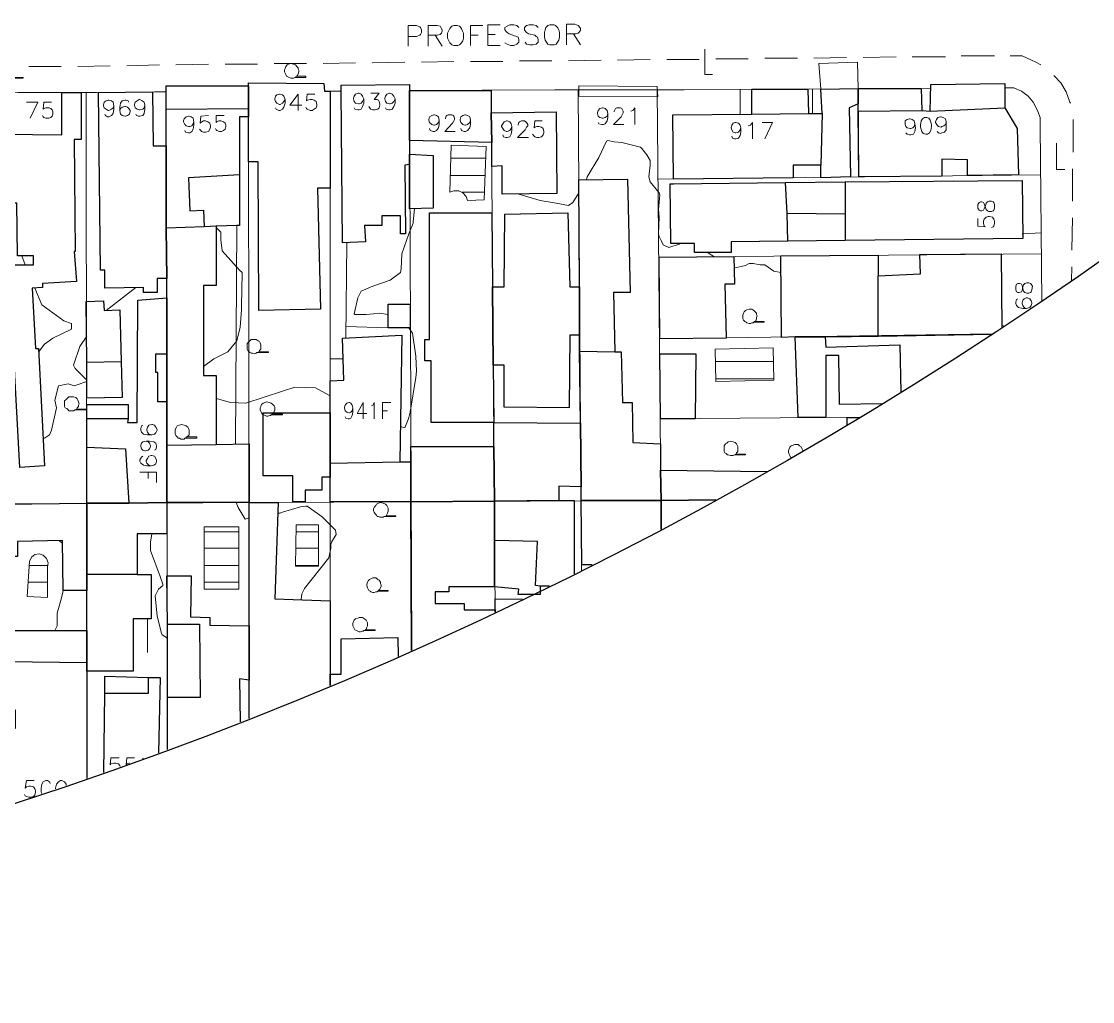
# Model space of a CAD drawing. Extents: x -2391 to 32076, y -11492 to 5852.
# Drawn here: x 4705.9 to 4837.1, y -1771.5 to -1651.5 of the extents above; entities that cross this region are included whole.
import ezdxf

# ---------------------------------------------------------------- set-up
doc = ezdxf.new("R2010")
doc.units = 0
doc.header["$LTSCALE"] = 7
for name, color, linetype in [('ALVE-CT', 3, 'CONTINUOUS'), ('PDF2_A101 - EDIFICACAO', 7, 'CONTINUOUS'), ('PDF2_A103 - PROJECAO_1', 7, 'CONTINUOUS'), ('PDF2_A104 - PROJECAO_2', 7, 'CONTINUOUS'), ('PDF2_A118 - PISCINA', 7, 'CONTINUOUS'), ('PDF2_A119 - TELHEIRO', 7, 'CONTINUOUS'), ('PDF2_A120 - MARQUISE', 7, 'CONTINUOUS'), ('PDF2_A122 - CASA_DE_MAQUINA', 7, 'CONTINUOUS'), ('PDF2_A123 - N DE PORTA', 7, 'CONTINUOUS'), ('PDF2_A124 - MURO', 7, 'CONTINUOUS'), ('PDF2_C301 - MEIO_FIO_2D', 7, 'CONTINUOUS'), ('PDF2_C307 - TXT_NOME_LOGRADOURO', 7, 'CONTINUOUS'), ('PDF2_F602 - ARVORE_ISOLADA', 7, 'CONTINUOUS'), ('PDF2_I903 - POSTE', 7, 'CONTINUOUS'), ('PDF2_N1401 - CURVA_MESTRA', 7, 'CONTINUOUS'), ('PDF2_N1402 - CURVA_INTERMEDIARIA', 7, 'CONTINUOUS')]:
    doc.layers.add(name, color=color, linetype=linetype)

msp = doc.modelspace()

# ---------------------------------------------------------------- linework, layer by layer
at = {"layer": 'ALVE-CT'}
msp.add_circle((4550.796, -1271.53), 500, dxfattribs=at)
at = {"layer": 'PDF2_A101 - EDIFICACAO', "lineweight": 30}
for points in [[(4728.171, -1683.847), (4728.171, -1694.854), (4729.695, -1694.854), (4729.695, -1703.32), (4733.759, -1703.236), (4733.759, -1710.432), (4723.684, -1710.432), (4723.684, -1703.405), (4723.684, -1698.071), (4723.684, -1692.229), (4723.684, -1685.371), (4723.684, -1683.001), (4723.599, -1676.82), (4723.599, -1666.745), (4723.599, -1662.258), (4723.599, -1659.379), (4733.674, -1659.379), (4733.674, -1662.173), (4733.674, -1663.189), (4732.574, -1663.189), (4732.574, -1670.301), (4732.574, -1676.481), (4732.235, -1676.481), (4729.695, -1676.566), (4729.695, -1683.847)], [(4733.674, -1663.189), (4733.674, -1662.173), (4733.674, -1659.379), (4733.674, -1659.04), (4742.903, -1659.125), (4742.988, -1660.056), (4743.665, -1660.056), (4743.665, -1671.91), (4742.141, -1671.91), (4742.48, -1686.726), (4734.944, -1686.895), (4734.86, -1668.692), (4733.674, -1668.692)], [(4753.401, -1659.972), (4753.401, -1666.068), (4753.401, -1667.761), (4753.401, -1669.031), (4752.809, -1669.116), (4752.893, -1677.497), (4752.301, -1677.497), (4752.301, -1675.296), (4750.015, -1675.296), (4750.015, -1676.481), (4747.898, -1676.481), (4747.983, -1678.513), (4745.189, -1678.598), (4745.02, -1660.056), (4745.02, -1659.294), (4753.401, -1659.21)], [(4826.298, -1662.088), (4827.822, -1664.628), (4827.991, -1670.301), (4821.726, -1670.386), (4821.726, -1668.438), (4818.593, -1668.354), (4818.593, -1670.47), (4808.434, -1670.555), (4808.349, -1662.512), (4808.349, -1661.58), (4808.349, -1659.718), (4816.053, -1659.718), (4816.138, -1662.427), (4817.154, -1662.512), (4817.239, -1659.21), (4826.298, -1659.125)], [(4713.186, -1660.226), (4713.186, -1665.983), (4712.339, -1665.983), (4712.424, -1679.699), (4712.339, -1679.699), (4712.593, -1683.339), (4708.444, -1683.593), (4708.444, -1684.101), (4707.174, -1684.186), (4707.598, -1691.552), (4707.936, -1691.552), (4708.698, -1705.945), (4705.65, -1706.114), (4704.888, -1691.806), (4703.788, -1691.806), (4703.703, -1681.307), (4707.344, -1681.307), (4707.344, -1680.207), (4705.396, -1680.207), (4705.312, -1673.772), (4703.703, -1673.772), (4703.618, -1665.306), (4710.815, -1665.39), (4710.815, -1660.226)], [(4723.599, -1666.745), (4723.599, -1676.82), (4723.684, -1683.001), (4722.499, -1683.001), (4722.499, -1684.694), (4720.805, -1684.694), (4720.805, -1684.101), (4716.064, -1684.186), (4716.064, -1681.985), (4715.556, -1681.985), (4715.302, -1660.226), (4721.906, -1660.141), (4721.991, -1666.745)], [(4763.392, -1662.681), (4763.477, -1666.322), (4753.401, -1666.068), (4753.401, -1659.972), (4763.392, -1659.972)], [(4807.248, -1662.088), (4807.418, -1670.555), (4803.777, -1670.64), (4803.777, -1669.116), (4800.39, -1669.116), (4800.39, -1670.64), (4785.743, -1670.809), (4785.659, -1662.935), (4795.311, -1662.85), (4795.311, -1659.802), (4802.168, -1659.802), (4802.253, -1662.766), (4803.946, -1662.766), (4803.777, -1659.802), (4808.349, -1659.718), (4808.349, -1661.58)], [(4763.477, -1666.322), (4763.392, -1662.681), (4771.35, -1662.596), (4771.435, -1672.587), (4764.747, -1672.671), (4764.747, -1669.2), (4763.477, -1669.285)], [(4753.401, -1669.031), (4753.401, -1667.761), (4756.28, -1667.93), (4756.28, -1674.365), (4753.401, -1674.449)], [(4778.378, -1684.694), (4778.547, -1691.975), (4779.309, -1691.975), (4779.478, -1698.156), (4780.664, -1698.156), (4780.748, -1703.066), (4784.135, -1703.236), (4784.135, -1706.453), (4784.219, -1710.178), (4774.398, -1710.178), (4774.398, -1708.485), (4774.314, -1700.696), (4774.229, -1691.89), (4774.229, -1689.943), (4774.229, -1684.017), (4774.144, -1670.894), (4780.071, -1670.809), (4780.41, -1684.694)], [(4792.771, -1678.513), (4792.771, -1679.783), (4788.283, -1679.783), (4788.283, -1678.683), (4785.405, -1678.683), (4785.32, -1671.402), (4785.743, -1671.402), (4799.459, -1671.232), (4806.74, -1671.148), (4828.415, -1670.978), (4828.499, -1678.09), (4806.74, -1678.344), (4799.713, -1678.429)], [(4763.561, -1684.017), (4763.646, -1693.584), (4763.731, -1700.611), (4756.026, -1700.611), (4756.026, -1693.076), (4755.264, -1693.076), (4755.264, -1690.451), (4755.857, -1690.451), (4755.857, -1674.957), (4763.477, -1674.957)], [(4774.229, -1684.017), (4774.229, -1689.943), (4773.044, -1689.943), (4772.959, -1698.833), (4765, -1698.748), (4765, -1693.584), (4763.646, -1693.584), (4763.561, -1684.017), (4765, -1684.017), (4765.085, -1675.127), (4772.79, -1674.957), (4773.044, -1684.017)], [(4792.178, -1690.282), (4784.05, -1690.366), (4783.965, -1680.376), (4793.109, -1680.291), (4793.194, -1683.678), (4792.009, -1683.678)], [(4715.895, -1685.71), (4715.979, -1686.895), (4717.927, -1686.811), (4718.096, -1693.16), (4718.181, -1697.563), (4713.863, -1697.648), (4713.863, -1693.245), (4713.778, -1685.795)], [(4723.684, -1698.071), (4723.684, -1703.405), (4723.684, -1710.432), (4719.027, -1710.517), (4713.863, -1710.517), (4713.863, -1703.659), (4713.863, -1700.188), (4713.863, -1698.41), (4718.943, -1698.41), (4718.943, -1700.188), (4718.858, -1700.611), (4720.043, -1700.611), (4720.128, -1685.625), (4723.684, -1685.371), (4723.684, -1692.229)], [(4753.486, -1689.012), (4750.777, -1689.012), (4750.777, -1686.133), (4753.486, -1686.133)], [(4753.571, -1710.347), (4743.665, -1710.347), (4743.665, -1707.299), (4743.665, -1705.606), (4743.665, -1699.426), (4743.665, -1695.531), (4745.358, -1695.446), (4745.189, -1690.282), (4752.47, -1689.943), (4752.216, -1705.437), (4753.571, -1705.437)], [(4788.368, -1700.188), (4784.135, -1700.188), (4784.05, -1692.229), (4788.453, -1692.229)], [(4743.665, -1705.606), (4743.665, -1707.299), (4742.649, -1707.299), (4742.649, -1708.908), (4740.617, -1708.908), (4740.617, -1710.347), (4739.093, -1710.347), (4739.093, -1707.13), (4735.452, -1707.13), (4735.452, -1699.426), (4743.665, -1699.426)], [(4774.314, -1700.696), (4774.398, -1708.485), (4771.689, -1708.4), (4771.689, -1710.178), (4763.815, -1710.263), (4763.731, -1703.574), (4763.731, -1700.611)], [(4763.815, -1710.263), (4753.571, -1710.347), (4753.571, -1705.437), (4753.571, -1703.574), (4763.731, -1703.574)], [(4713.863, -1719.237), (4713.863, -1721.185), (4710.984, -1721.185), (4710.9, -1715.089), (4705.396, -1715.173), (4705.396, -1717.036), (4703.872, -1717.036), (4703.788, -1710.601), (4713.863, -1710.517)], [(4723.684, -1710.432), (4723.684, -1714.242), (4720.043, -1714.242), (4720.043, -1719.237), (4721.737, -1719.237), (4721.737, -1724.656), (4719.535, -1724.656), (4719.535, -1731.09), (4713.863, -1731.09), (4713.863, -1729.99), (4713.863, -1726.095), (4713.863, -1721.185), (4713.863, -1719.237), (4713.863, -1710.517), (4719.027, -1710.517)]]:
    msp.add_lwpolyline(points, close=True, dxfattribs=at)
for points in [[(4824.758, -1689.794), (4810.804, -1690.028), (4804.285, -1690.112), (4800.644, -1690.112), (4798.951, -1690.197), (4798.866, -1680.207), (4810.804, -1680.122), (4810.804, -1682.662), (4815.969, -1682.408), (4815.884, -1680.037), (4825.875, -1679.953), (4825.953, -1689.009)], [(4811.225, -1698.352), (4806.063, -1698.41), (4805.978, -1692.398), (4804.37, -1692.398), (4804.37, -1700.018), (4800.983, -1700.018), (4800.644, -1690.112), (4804.285, -1690.112), (4810.804, -1690.028), (4824.758, -1689.794)], [(4806.98, -1700.913), (4806.994, -1700.018), (4808.503, -1700.001)], [(4790.922, -1710.095), (4784.219, -1710.178), (4784.135, -1706.453), (4797.176, -1706.613)], [(4733.759, -1736.852), (4733.759, -1732.191), (4733.759, -1725.502), (4733.759, -1710.432), (4737.315, -1710.432), (4736.892, -1722.2), (4743.665, -1722.454), (4743.665, -1731.429), (4743.665, -1732.834)], [(4753.652, -1728.531), (4753.571, -1710.347), (4763.815, -1710.263), (4763.815, -1715.089), (4763.815, -1720.761), (4758.227, -1720.761), (4758.227, -1721.354), (4756.534, -1721.354), (4756.534, -1722.793), (4760.09, -1722.793), (4760.09, -1723.555), (4763.9, -1723.555), (4763.9, -1723.843)], [(4770.542, -1720.653), (4769.403, -1720.677), (4769.403, -1721.693), (4766.694, -1721.693), (4766.778, -1721.015), (4763.815, -1720.761), (4763.815, -1715.089), (4763.815, -1710.263), (4771.689, -1710.178), (4773.552, -1710.178), (4773.552, -1719.168)], [(4775.781, -1718.052), (4774.483, -1718.052), (4774.398, -1710.178), (4784.219, -1710.178), (4784.219, -1713.699)], [(4784.219, -1713.699), (4784.219, -1710.178), (4790.922, -1710.095)], [(4723.769, -1740.657), (4723.769, -1734.308), (4723.769, -1725.333), (4723.684, -1719.407), (4726.647, -1719.407), (4726.563, -1724.402), (4728.933, -1724.486), (4728.933, -1725.418), (4733.759, -1725.502), (4733.759, -1732.191), (4732.574, -1732.022), (4732.654, -1737.285)], [(4763.9, -1723.843), (4763.9, -1723.555), (4763.9, -1722.2), (4767.24, -1722.254)], [(4703.957, -1747.494), (4703.957, -1738.033), (4705.142, -1738.033), (4705.142, -1735.832), (4703.872, -1735.832), (4703.872, -1729.905), (4703.872, -1726.095), (4713.863, -1726.095), (4713.863, -1729.99), (4713.863, -1731.09), (4713.863, -1744.192)], [(4743.665, -1732.834), (4743.665, -1731.429), (4745.02, -1731.429), (4745.02, -1727.111), (4751.962, -1726.942), (4752.011, -1729.255)], [(4715.964, -1743.462), (4716.064, -1733.8), (4716.064, -1731.683), (4721.398, -1731.852), (4722.837, -1731.852), (4722.661, -1741.064)]]:
    msp.add_lwpolyline(points, dxfattribs=at)
at = {"layer": 'PDF2_A103 - PROJECAO_1', "lineweight": 30}
for points in [[(4808.349, -1662.512), (4816.138, -1662.427), (4817.154, -1662.512), (4826.298, -1662.088), (4827.822, -1664.628), (4827.991, -1670.301), (4821.726, -1670.386), (4821.726, -1668.438), (4818.593, -1668.354), (4818.593, -1670.47), (4808.434, -1670.555)], [(4728.256, -1676.651), (4723.599, -1676.82), (4723.599, -1666.745), (4723.599, -1662.258), (4733.674, -1662.173), (4733.674, -1663.189), (4732.574, -1663.189), (4732.574, -1670.301), (4732.574, -1676.481), (4732.235, -1676.481), (4729.695, -1676.566)], [(4803.777, -1669.116), (4800.39, -1669.116), (4800.39, -1670.64), (4785.743, -1670.809), (4785.659, -1662.935), (4795.311, -1662.85), (4802.253, -1662.766), (4803.946, -1662.766)], [(4806.74, -1678.344), (4799.713, -1678.429), (4799.628, -1675.042), (4799.459, -1671.232), (4806.74, -1671.148), (4806.74, -1675.127)], [(4778.547, -1691.975), (4779.309, -1691.975), (4779.478, -1698.156), (4780.664, -1698.156), (4780.748, -1703.066), (4784.135, -1703.236), (4784.135, -1706.453), (4784.219, -1710.178), (4774.398, -1710.178), (4774.398, -1708.485), (4774.314, -1700.696), (4774.229, -1691.89)], [(4713.863, -1693.245), (4718.096, -1693.16), (4718.181, -1697.563), (4713.863, -1697.648)], [(4718.943, -1700.188), (4713.863, -1700.188), (4713.863, -1698.41), (4718.943, -1698.41)], [(4719.027, -1710.517), (4713.863, -1710.517), (4713.863, -1703.659), (4718.604, -1703.828)], [(4733.759, -1710.432), (4723.684, -1710.432), (4723.684, -1703.405), (4729.695, -1703.32), (4733.759, -1703.236)], [(4753.571, -1705.437), (4753.571, -1710.347), (4743.665, -1710.347), (4743.665, -1707.299), (4743.665, -1705.606), (4752.216, -1705.437)], [(4720.043, -1719.237), (4713.863, -1719.237), (4713.863, -1710.517), (4719.027, -1710.517), (4723.684, -1710.432), (4723.684, -1714.242), (4720.043, -1714.242)], [(4723.769, -1734.308), (4723.769, -1725.333), (4727.663, -1725.333), (4727.748, -1734.308)], [(4721.398, -1731.852), (4721.398, -1733.8), (4716.064, -1733.8), (4716.064, -1731.683)]]:
    msp.add_lwpolyline(points, close=True, dxfattribs=at)
for points in [[(4824.758, -1689.794), (4810.804, -1690.028), (4810.804, -1682.662), (4815.969, -1682.408), (4815.884, -1680.037), (4825.875, -1679.953), (4825.953, -1689.009)], [(4811.225, -1698.352), (4806.063, -1698.41), (4805.978, -1692.398), (4804.37, -1692.398), (4804.37, -1700.018), (4800.983, -1700.018), (4800.644, -1690.112), (4804.285, -1690.112), (4804.37, -1691.382), (4813.429, -1691.128), (4813.565, -1696.915)], [(4770.542, -1720.653), (4769.403, -1720.677), (4768.81, -1720.592), (4769.064, -1715.173), (4763.815, -1715.089), (4763.815, -1710.263), (4771.689, -1710.178), (4773.552, -1710.178), (4773.552, -1719.168)], [(4703.957, -1747.494), (4703.957, -1738.033), (4705.142, -1738.033), (4705.142, -1735.832), (4703.872, -1735.832), (4703.872, -1729.905), (4713.863, -1729.99), (4713.863, -1731.09), (4713.863, -1744.192)]]:
    msp.add_lwpolyline(points, dxfattribs=at)
at = {"layer": 'PDF2_A104 - PROJECAO_2', "lineweight": 30}
for points in [[(4733.674, -1663.189), (4732.574, -1663.189), (4732.574, -1670.301), (4726.309, -1670.64), (4726.478, -1674.703), (4728.171, -1674.619), (4728.256, -1676.651), (4723.599, -1676.82), (4723.599, -1666.745), (4723.599, -1662.258), (4733.674, -1662.173)], [(4806.74, -1675.127), (4799.628, -1675.042), (4799.459, -1671.232), (4806.74, -1671.148)]]:
    msp.add_lwpolyline(points, close=True, dxfattribs=at)
at = {"layer": 'PDF2_A118 - PISCINA', "lineweight": 9}
for points in [[(4762.545, -1673.349), (4760.513, -1673.433), (4760.344, -1672.925), (4759.921, -1672.502), (4759.413, -1672.248), (4758.82, -1672.248), (4758.312, -1672.417), (4758.481, -1666.66), (4762.799, -1666.83)], [(4798.02, -1695.446), (4790.908, -1695.616), (4790.823, -1691.636), (4797.935, -1691.467)], [(4739.432, -1718.221), (4739.516, -1713.141), (4742.226, -1713.141), (4742.226, -1718.221)], [(4728.256, -1713.395), (4732.489, -1713.395), (4732.489, -1721.015), (4728.256, -1721.015)], [(4706.582, -1721.946), (4706.836, -1717.629), (4707.09, -1717.121), (4707.513, -1716.782), (4708.021, -1716.697), (4708.529, -1716.867), (4708.952, -1717.29), (4709.122, -1717.798), (4709.037, -1718.306), (4709.037, -1722.031)]]:
    msp.add_lwpolyline(points, close=True, dxfattribs=at)
for points in [[(4758.481, -1668.269), (4762.715, -1668.269)], [(4758.397, -1670.386), (4762.63, -1670.386)], [(4758.312, -1672.417), (4758.312, -1672.417)], [(4759.836, -1672.417), (4762.63, -1672.417)], [(4790.823, -1693.16), (4797.935, -1693.16)], [(4790.908, -1695.277), (4798.02, -1695.277)], [(4728.256, -1713.988), (4732.489, -1713.988)], [(4739.516, -1713.988), (4742.226, -1713.988)], [(4728.256, -1716.02), (4732.489, -1716.02)], [(4739.432, -1716.02), (4742.226, -1716.02)], [(4706.751, -1718.137), (4709.122, -1718.137)], [(4728.256, -1718.137), (4732.489, -1718.137)], [(4739.432, -1718.137), (4742.226, -1718.137)], [(4706.666, -1720.169), (4709.037, -1720.169)], [(4728.256, -1720.169), (4732.489, -1720.169)]]:
    msp.add_lwpolyline(points, dxfattribs=at)
at = {"layer": 'PDF2_A119 - TELHEIRO', "lineweight": 9}
msp.add_lwpolyline([(4783.711, -1659.464), (4783.796, -1660.734), (4774.144, -1660.649), (4774.144, -1659.887), (4774.144, -1659.379)], close=True, dxfattribs=at)
at = {"layer": 'PDF2_A120 - MARQUISE', "lineweight": 9}
msp.add_lwpolyline([(4808.349, -1659.718), (4803.777, -1659.802), (4803.523, -1656.67), (4808.264, -1656.5)], close=True, dxfattribs=at)
at = {"layer": 'PDF2_A122 - CASA_DE_MAQUINA', "lineweight": 30}
msp.add_lwpolyline([(4723.684, -1692.229), (4723.684, -1698.071), (4722.583, -1698.071), (4722.583, -1694.515), (4722.329, -1694.515), (4722.329, -1692.229)], close=True, dxfattribs=at)
at = {"layer": 'PDF2_A123 - N DE PORTA', "lineweight": 9}
for points in [[(4738.162, -1661.072), (4737.992, -1661.326), (4737.823, -1661.496), (4737.569, -1661.665), (4737.484, -1661.665), (4737.146, -1661.496), (4736.976, -1661.326), (4736.892, -1661.072), (4736.892, -1660.988), (4736.976, -1660.649), (4737.146, -1660.48), (4737.484, -1660.395), (4737.569, -1660.395), (4737.823, -1660.48), (4737.992, -1660.649), (4738.162, -1661.072), (4738.162, -1661.496), (4737.992, -1662.004), (4737.823, -1662.258), (4737.569, -1662.427), (4737.4, -1662.427), (4737.061, -1662.258), (4736.976, -1662.088)], [(4739.77, -1662.427), (4739.77, -1660.395), (4738.754, -1661.75), (4740.194, -1661.75)], [(4741.802, -1660.395), (4740.871, -1660.395), (4740.786, -1661.242), (4740.871, -1661.157), (4741.21, -1661.072), (4741.464, -1661.072), (4741.718, -1661.157), (4741.972, -1661.326), (4742.056, -1661.665), (4742.056, -1661.834), (4741.972, -1662.088), (4741.718, -1662.258), (4741.464, -1662.427), (4741.21, -1662.427), (4740.871, -1662.258), (4740.786, -1662.173), (4740.702, -1662.004)], [(4747.814, -1660.988), (4747.644, -1661.326), (4747.475, -1661.496), (4747.221, -1661.58), (4747.136, -1661.58), (4746.798, -1661.496), (4746.628, -1661.326), (4746.544, -1660.988), (4746.544, -1660.903), (4746.628, -1660.649), (4746.798, -1660.395), (4747.136, -1660.31), (4747.221, -1660.31), (4747.475, -1660.395), (4747.644, -1660.649), (4747.814, -1660.988), (4747.814, -1661.496), (4747.644, -1661.919), (4747.475, -1662.258), (4747.221, -1662.342), (4747.052, -1662.342), (4746.713, -1662.258), (4746.628, -1662.088)], [(4748.66, -1660.31), (4749.676, -1660.31), (4749.083, -1661.072), (4749.422, -1661.072), (4749.591, -1661.157), (4749.676, -1661.326), (4749.761, -1661.58), (4749.761, -1661.75), (4749.676, -1662.088), (4749.507, -1662.258), (4749.168, -1662.342), (4748.914, -1662.342), (4748.66, -1662.258), (4748.575, -1662.173), (4748.406, -1661.919)], [(4751.623, -1660.988), (4751.454, -1661.326), (4751.285, -1661.496), (4751.031, -1661.58), (4750.946, -1661.58), (4750.607, -1661.496), (4750.438, -1661.326), (4750.353, -1660.988), (4750.353, -1660.903), (4750.438, -1660.649), (4750.607, -1660.395), (4750.946, -1660.31), (4751.031, -1660.31), (4751.285, -1660.395), (4751.454, -1660.649), (4751.623, -1660.988), (4751.623, -1661.496), (4751.454, -1661.919), (4751.285, -1662.258), (4751.031, -1662.342), (4750.861, -1662.342), (4750.523, -1662.258), (4750.438, -1662.088)], [(4706.92, -1663.358), (4707.852, -1661.411), (4706.497, -1661.411)], [(4709.545, -1661.411), (4708.614, -1661.411), (4708.529, -1662.258), (4708.614, -1662.173), (4708.868, -1662.088), (4709.206, -1662.088), (4709.46, -1662.173), (4709.63, -1662.342), (4709.714, -1662.596), (4709.714, -1662.85), (4709.63, -1663.104), (4709.46, -1663.274), (4709.206, -1663.358), (4708.868, -1663.358), (4708.614, -1663.274), (4708.529, -1663.189), (4708.444, -1663.02)], [(4717.165, -1661.834), (4717.08, -1662.088), (4716.911, -1662.258), (4716.572, -1662.427), (4716.487, -1662.427), (4716.233, -1662.258), (4715.979, -1662.088), (4715.895, -1661.834), (4715.895, -1661.75), (4715.979, -1661.411), (4716.233, -1661.242), (4716.487, -1661.157), (4716.572, -1661.157), (4716.911, -1661.242), (4717.08, -1661.411), (4717.165, -1661.834), (4717.165, -1662.258), (4717.08, -1662.766), (4716.911, -1663.02), (4716.572, -1663.189), (4716.403, -1663.189), (4716.149, -1663.02), (4716.064, -1662.85)], [(4719.027, -1661.411), (4718.943, -1661.242), (4718.689, -1661.157), (4718.519, -1661.157), (4718.181, -1661.242), (4718.011, -1661.496), (4717.927, -1662.004), (4717.927, -1662.427), (4718.011, -1662.85), (4718.181, -1663.02), (4718.519, -1663.104), (4718.604, -1663.104), (4718.858, -1663.02), (4719.112, -1662.85), (4719.197, -1662.512), (4719.197, -1662.427), (4719.027, -1662.173), (4718.858, -1662.004), (4718.604, -1661.919), (4718.519, -1661.919), (4718.181, -1662.004), (4718.011, -1662.173), (4717.927, -1662.427)], [(4720.975, -1661.75), (4720.89, -1662.088), (4720.721, -1662.258), (4720.382, -1662.342), (4720.297, -1662.342), (4720.043, -1662.258), (4719.789, -1662.088), (4719.705, -1661.75), (4719.705, -1661.665), (4719.789, -1661.411), (4720.043, -1661.242), (4720.297, -1661.072), (4720.382, -1661.072), (4720.636, -1661.242), (4720.89, -1661.411), (4720.975, -1661.75), (4720.975, -1662.258), (4720.89, -1662.766), (4720.721, -1663.02), (4720.382, -1663.104), (4720.213, -1663.104), (4719.959, -1663.02), (4719.874, -1662.85)], [(4777.7, -1662.766), (4777.616, -1663.104), (4777.362, -1663.274), (4777.108, -1663.358), (4777.023, -1663.358), (4776.684, -1663.274), (4776.515, -1663.104), (4776.43, -1662.766), (4776.43, -1662.681), (4776.515, -1662.427), (4776.684, -1662.173), (4777.023, -1662.088), (4777.108, -1662.088), (4777.362, -1662.173), (4777.616, -1662.427), (4777.7, -1662.766), (4777.7, -1663.274), (4777.616, -1663.697), (4777.362, -1664.036), (4777.108, -1664.12), (4776.938, -1664.12), (4776.6, -1664.036), (4776.515, -1663.866)], [(4778.462, -1662.596), (4778.462, -1662.512), (4778.547, -1662.342), (4778.632, -1662.173), (4778.801, -1662.088), (4779.224, -1662.088), (4779.394, -1662.173), (4779.478, -1662.342), (4779.563, -1662.512), (4779.563, -1662.681), (4779.478, -1662.85), (4779.309, -1663.189), (4778.378, -1664.12), (4779.648, -1664.12)], [(4780.494, -1662.512), (4780.748, -1662.427), (4781.002, -1662.088), (4781.002, -1664.12)], [(4726.986, -1663.782), (4726.901, -1664.036), (4726.732, -1664.29), (4726.478, -1664.374), (4726.309, -1664.374), (4726.055, -1664.29), (4725.885, -1664.12), (4725.716, -1663.782), (4725.716, -1663.697), (4725.801, -1663.443), (4726.055, -1663.189), (4726.309, -1663.104), (4726.393, -1663.104), (4726.647, -1663.189), (4726.901, -1663.358), (4726.986, -1663.782), (4726.986, -1664.205), (4726.901, -1664.713), (4726.732, -1664.967), (4726.478, -1665.136), (4726.309, -1665.136), (4725.97, -1665.052), (4725.885, -1664.882)], [(4728.764, -1663.02), (4727.833, -1663.104), (4727.748, -1663.951), (4727.833, -1663.866), (4728.171, -1663.697), (4728.425, -1663.697), (4728.679, -1663.782), (4728.933, -1663.951), (4729.018, -1664.29), (4729.018, -1664.459), (4728.933, -1664.713), (4728.764, -1664.967), (4728.425, -1665.052), (4728.171, -1665.052), (4727.917, -1664.967), (4727.833, -1664.882), (4727.663, -1664.713)], [(4730.711, -1663.02), (4729.695, -1663.02), (4729.695, -1663.866), (4729.78, -1663.782), (4730.034, -1663.697), (4730.288, -1663.697), (4730.627, -1663.782), (4730.796, -1663.951), (4730.881, -1664.205), (4730.881, -1664.374), (4730.796, -1664.713), (4730.627, -1664.882), (4730.373, -1664.967), (4730.119, -1664.967), (4729.78, -1664.882), (4729.695, -1664.798), (4729.611, -1664.628)], [(4757.042, -1663.612), (4756.957, -1663.866), (4756.703, -1664.12), (4756.449, -1664.205), (4756.365, -1664.205), (4756.111, -1664.12), (4755.857, -1663.866), (4755.772, -1663.612), (4755.772, -1663.528), (4755.857, -1663.189), (4756.111, -1663.02), (4756.365, -1662.935), (4756.449, -1662.935), (4756.703, -1663.02), (4756.957, -1663.189), (4757.042, -1663.612), (4757.042, -1664.12), (4756.957, -1664.544), (4756.703, -1664.882), (4756.449, -1664.967), (4756.28, -1664.967), (4755.941, -1664.882), (4755.857, -1664.628)], [(4757.804, -1663.443), (4757.804, -1663.358), (4757.889, -1663.104), (4757.973, -1663.02), (4758.143, -1662.935), (4758.566, -1662.935), (4758.735, -1663.02), (4758.82, -1663.104), (4758.905, -1663.358), (4758.905, -1663.528), (4758.82, -1663.697), (4758.651, -1663.951), (4757.719, -1664.967), (4758.989, -1664.967)], [(4760.852, -1663.612), (4760.767, -1663.866), (4760.513, -1664.12), (4760.259, -1664.205), (4760.175, -1664.205), (4759.921, -1664.12), (4759.667, -1663.866), (4759.582, -1663.612), (4759.582, -1663.528), (4759.667, -1663.189), (4759.921, -1663.02), (4760.175, -1662.935), (4760.259, -1662.935), (4760.513, -1663.02), (4760.767, -1663.189), (4760.852, -1663.612), (4760.852, -1664.12), (4760.767, -1664.544), (4760.513, -1664.882), (4760.259, -1664.967), (4760.09, -1664.967), (4759.751, -1664.882), (4759.667, -1664.628)], [(4815.291, -1664.036), (4815.207, -1664.374), (4815.037, -1664.544), (4814.783, -1664.628), (4814.699, -1664.628), (4814.36, -1664.544), (4814.191, -1664.374), (4814.106, -1664.12), (4814.106, -1664.036), (4814.106, -1663.697), (4814.36, -1663.528), (4814.614, -1663.443), (4814.699, -1663.443), (4814.953, -1663.528), (4815.207, -1663.697), (4815.291, -1664.036), (4815.376, -1664.544), (4815.291, -1664.967), (4815.122, -1665.306), (4814.783, -1665.39), (4814.614, -1665.39), (4814.36, -1665.306), (4814.191, -1665.136)], [(4819.101, -1663.782), (4819.017, -1664.12), (4818.847, -1664.29), (4818.593, -1664.374), (4818.509, -1664.459), (4818.17, -1664.374), (4818.001, -1664.205), (4817.831, -1663.866), (4817.831, -1663.782), (4817.916, -1663.528), (4818.085, -1663.274), (4818.424, -1663.189), (4818.509, -1663.189), (4818.763, -1663.274), (4819.017, -1663.443), (4819.101, -1663.782), (4819.101, -1664.29), (4819.101, -1664.798), (4818.932, -1665.052), (4818.593, -1665.136), (4818.424, -1665.221), (4818.17, -1665.136), (4818.001, -1664.967)], [(4765.932, -1664.374), (4765.847, -1664.628), (4765.678, -1664.882), (4765.339, -1664.967), (4765.254, -1664.967), (4765, -1664.882), (4764.831, -1664.628), (4764.662, -1664.374), (4764.662, -1664.29), (4764.831, -1664.036), (4765, -1663.782), (4765.254, -1663.697), (4765.339, -1663.697), (4765.678, -1663.782), (4765.847, -1664.036), (4765.932, -1664.374), (4765.932, -1664.882), (4765.847, -1665.306), (4765.678, -1665.644), (4765.339, -1665.729), (4765.17, -1665.729), (4764.916, -1665.644), (4764.831, -1665.39)], [(4766.694, -1664.205), (4766.694, -1664.12), (4766.778, -1663.866), (4766.863, -1663.782), (4767.117, -1663.697), (4767.456, -1663.697), (4767.625, -1663.782), (4767.71, -1663.866), (4767.879, -1664.12), (4767.879, -1664.29), (4767.71, -1664.459), (4767.54, -1664.798), (4766.609, -1665.729), (4767.964, -1665.729)], [(4769.657, -1663.697), (4768.726, -1663.697), (4768.641, -1664.544), (4768.726, -1664.459), (4768.98, -1664.374), (4769.234, -1664.374), (4769.572, -1664.459), (4769.742, -1664.628), (4769.826, -1664.967), (4769.826, -1665.136), (4769.742, -1665.39), (4769.572, -1665.644), (4769.234, -1665.729), (4768.98, -1665.729), (4768.726, -1665.644), (4768.641, -1665.56), (4768.472, -1665.306)], [(4793.956, -1664.544), (4793.871, -1664.798), (4793.702, -1665.052), (4793.363, -1665.136), (4793.279, -1665.136), (4793.025, -1665.052), (4792.855, -1664.798), (4792.771, -1664.544), (4792.771, -1664.459), (4792.855, -1664.205), (4793.025, -1663.951), (4793.279, -1663.866), (4793.363, -1663.866), (4793.702, -1663.951), (4793.871, -1664.205), (4793.956, -1664.544), (4793.956, -1665.052), (4793.871, -1665.475), (4793.702, -1665.814), (4793.363, -1665.898), (4793.194, -1665.898), (4792.94, -1665.814), (4792.855, -1665.56)], [(4794.887, -1664.29), (4795.141, -1664.205), (4795.395, -1663.866), (4795.395, -1665.898)], [(4796.919, -1665.898), (4797.85, -1663.866), (4796.581, -1663.866)], [(4822.996, -1675.635), (4822.996, -1676.566), (4823.927, -1676.651), (4823.758, -1676.566), (4823.673, -1676.227), (4823.673, -1675.973), (4823.758, -1675.719), (4824.012, -1675.465), (4824.266, -1675.381), (4824.435, -1675.381), (4824.774, -1675.465), (4824.943, -1675.719), (4825.028, -1675.973), (4825.028, -1676.227), (4824.943, -1676.566), (4824.859, -1676.651), (4824.689, -1676.735)], [(4827.907, -1685.456), (4827.737, -1685.541), (4827.653, -1685.879), (4827.653, -1686.049), (4827.737, -1686.303), (4827.991, -1686.557), (4828.499, -1686.641), (4828.923, -1686.641), (4829.346, -1686.557), (4829.515, -1686.303), (4829.6, -1686.049), (4829.6, -1685.964), (4829.515, -1685.71), (4829.346, -1685.456), (4829.092, -1685.371), (4828.923, -1685.371), (4828.669, -1685.456), (4828.499, -1685.625), (4828.415, -1685.964), (4828.415, -1686.049), (4828.499, -1686.303), (4828.669, -1686.557), (4828.923, -1686.641)], [(4746.459, -1698.833), (4746.374, -1699.172), (4746.205, -1699.341), (4746.036, -1699.426), (4745.951, -1699.426), (4745.697, -1699.341), (4745.528, -1699.172), (4745.443, -1698.833), (4745.443, -1698.748), (4745.528, -1698.494), (4745.697, -1698.24), (4745.951, -1698.156), (4746.036, -1698.156), (4746.205, -1698.24), (4746.374, -1698.494), (4746.459, -1698.833), (4746.459, -1699.341), (4746.374, -1699.764), (4746.205, -1700.103), (4746.036, -1700.188), (4745.866, -1700.188), (4745.612, -1700.103), (4745.528, -1699.934)], [(4747.729, -1700.188), (4747.729, -1698.156), (4746.967, -1699.51), (4748.152, -1699.51)], [(4748.745, -1698.579), (4748.914, -1698.494), (4749.083, -1698.156), (4749.083, -1700.188)], [(4750.099, -1700.188), (4750.099, -1698.156), (4751.115, -1698.156)], [(4750.099, -1699.172), (4750.692, -1699.172)], [(4721.821, -1702.135), (4721.483, -1702.05), (4721.313, -1701.796), (4721.229, -1701.542), (4721.229, -1701.458), (4721.313, -1701.204), (4721.483, -1700.95), (4721.821, -1700.865), (4721.906, -1700.865), (4722.16, -1700.95), (4722.329, -1701.204), (4722.499, -1701.458), (4722.499, -1701.542), (4722.329, -1701.881), (4722.16, -1702.05), (4721.821, -1702.135), (4721.313, -1702.135), (4720.805, -1702.05), (4720.551, -1701.796), (4720.467, -1701.542), (4720.467, -1701.373), (4720.551, -1701.034), (4720.721, -1700.95)], [(4722.16, -1703.998), (4722.329, -1703.913), (4722.414, -1703.659), (4722.414, -1703.49), (4722.329, -1703.151), (4722.075, -1702.982), (4721.567, -1702.897), (4721.144, -1702.897), (4720.721, -1702.982), (4720.551, -1703.151), (4720.467, -1703.405), (4720.467, -1703.574), (4720.551, -1703.828), (4720.721, -1703.998), (4720.975, -1704.082), (4721.059, -1704.082), (4721.398, -1703.998), (4721.567, -1703.828), (4721.652, -1703.574), (4721.652, -1703.49), (4721.567, -1703.151), (4721.398, -1702.982), (4721.144, -1702.897)], [(4721.737, -1705.945), (4721.483, -1705.86), (4721.229, -1705.606), (4721.144, -1705.352), (4721.144, -1705.268), (4721.313, -1705.014), (4721.483, -1704.76), (4721.737, -1704.675), (4721.821, -1704.675), (4722.16, -1704.76), (4722.329, -1705.014), (4722.414, -1705.268), (4722.414, -1705.352), (4722.329, -1705.691), (4722.075, -1705.86), (4721.737, -1705.945), (4721.229, -1705.945), (4720.805, -1705.86), (4720.467, -1705.606), (4720.382, -1705.352), (4720.382, -1705.183), (4720.551, -1704.844), (4720.721, -1704.76)], [(4720.382, -1706.707), (4722.414, -1706.707), (4722.414, -1707.977)], [(4721.398, -1706.707), (4721.398, -1707.469)], [(4717.842, -1741.673), (4716.826, -1741.673), (4716.741, -1742.52), (4716.826, -1742.435), (4717.165, -1742.351), (4717.419, -1742.351), (4717.757, -1742.435), (4717.927, -1742.605), (4717.965, -1742.757)], [(4719.705, -1741.673), (4718.773, -1741.673), (4718.689, -1742.52), (4718.773, -1742.435), (4719.027, -1742.351), (4719.105, -1742.351)], [(4720.827, -1741.732), (4720.721, -1741.758), (4720.71, -1741.774)], [(4707.428, -1744.467), (4706.497, -1744.467), (4706.328, -1745.399), (4706.497, -1745.229), (4706.751, -1745.145), (4707.005, -1745.145), (4707.344, -1745.229), (4707.513, -1745.483), (4707.598, -1745.737), (4707.598, -1745.907), (4707.513, -1746.245), (4707.344, -1746.415), (4707.005, -1746.499), (4706.751, -1746.499), (4706.497, -1746.415), (4706.328, -1746.33), (4706.243, -1746.161)], [(4709.376, -1744.806), (4709.291, -1744.637), (4709.037, -1744.467), (4708.868, -1744.467), (4708.529, -1744.637), (4708.36, -1744.891), (4708.275, -1745.399), (4708.275, -1745.822), (4708.324, -1746.067)], [(4711.35, -1745.051), (4711.323, -1744.891), (4711.154, -1744.637), (4710.815, -1744.467), (4710.646, -1744.467), (4710.392, -1744.637), (4710.138, -1744.891), (4710.053, -1745.399), (4710.053, -1745.489)]]:
    msp.add_lwpolyline(points, dxfattribs=at)
for points in [[(4816.477, -1663.274), (4816.223, -1663.443), (4816.053, -1663.697), (4815.969, -1664.205), (4815.969, -1664.459), (4816.138, -1664.967), (4816.307, -1665.221), (4816.646, -1665.306), (4816.815, -1665.306), (4817.069, -1665.136), (4817.239, -1664.882), (4817.323, -1664.374), (4817.323, -1664.12), (4817.154, -1663.612), (4816.985, -1663.358), (4816.731, -1663.274)], [(4822.996, -1674.365), (4823.165, -1674.619), (4823.335, -1674.703), (4823.504, -1674.703), (4823.673, -1674.619), (4823.758, -1674.449), (4823.927, -1674.026), (4824.012, -1673.772), (4824.181, -1673.603), (4824.351, -1673.518), (4824.689, -1673.518), (4824.859, -1673.603), (4824.943, -1673.687), (4825.028, -1673.941), (4825.028, -1674.365), (4824.943, -1674.619), (4824.859, -1674.703), (4824.689, -1674.788), (4824.351, -1674.788), (4824.181, -1674.703), (4824.012, -1674.534), (4823.927, -1674.28), (4823.758, -1673.857), (4823.673, -1673.687), (4823.504, -1673.603), (4823.335, -1673.603), (4823.165, -1673.687), (4822.996, -1673.941)], [(4827.653, -1684.355), (4827.737, -1684.609), (4827.907, -1684.694), (4828.076, -1684.694), (4828.33, -1684.609), (4828.415, -1684.44), (4828.499, -1684.017), (4828.584, -1683.763), (4828.753, -1683.593), (4829.007, -1683.509), (4829.261, -1683.509), (4829.431, -1683.593), (4829.515, -1683.678), (4829.685, -1683.932), (4829.6, -1684.355), (4829.515, -1684.609), (4829.431, -1684.694), (4829.261, -1684.779), (4829.007, -1684.779), (4828.753, -1684.694), (4828.584, -1684.525), (4828.499, -1684.271), (4828.415, -1683.847), (4828.33, -1683.678), (4828.161, -1683.593), (4827.907, -1683.593), (4827.737, -1683.678), (4827.653, -1683.932)]]:
    msp.add_lwpolyline(points, close=True, dxfattribs=at)
at = {"layer": 'PDF2_A124 - MURO', "lineweight": 9}
for points in [[(4683.722, -1751.241), (4683.807, -1660.31), (4686.177, -1660.31), (4687.955, -1660.31), (4691.511, -1660.31), (4693.459, -1660.31), (4694.39, -1660.31), (4695.575, -1660.31), (4705.481, -1660.226), (4707.005, -1660.226), (4714.032, -1660.226), (4715.048, -1660.226), (4722.16, -1660.141), (4723.176, -1660.141), (4723.599, -1660.141), (4723.749, -1740.664)], [(4713.778, -1660.226), (4713.856, -1744.194)], [(4733.746, -1736.857), (4733.674, -1660.141)], [(4742.988, -1660.056), (4745.02, -1660.056)], [(4743.665, -1732.834), (4743.665, -1731.429), (4743.665, -1660.056)], [(4753.657, -1728.528), (4753.401, -1659.972), (4771.181, -1659.887), (4773.382, -1659.887), (4774.144, -1659.887), (4783.711, -1659.887), (4784.897, -1659.887), (4787.013, -1659.887), (4817.154, -1659.718)], [(4763.392, -1659.972), (4763.868, -1723.858)], [(4774.06, -1659.887), (4774.443, -1718.723)], [(4784.213, -1713.702), (4783.711, -1659.887)], [(4793.871, -1659.802), (4793.871, -1662.85)], [(4802.761, -1659.802), (4802.761, -1662.766)], [(4808.434, -1670.555), (4808.349, -1659.718)], [(4826.298, -1659.633), (4827.399, -1659.633), (4828.33, -1660.056), (4829.177, -1660.649), (4829.769, -1661.411), (4830.277, -1662.342), (4830.616, -1663.274), (4830.616, -1664.29), (4830.824, -1685.758)], [(4783.881, -1670.809), (4830.701, -1670.301)], [(4732.066, -1703.236), (4732.235, -1676.481)], [(4830.785, -1677.413), (4828.415, -1677.497)], [(4745.697, -1678.598), (4745.612, -1690.282)], [(4783.965, -1680.376), (4830.785, -1679.953)], [(4745.612, -1688.843), (4750.777, -1689.012)], [(4784.05, -1690.366), (4824.784, -1689.777)], [(4745.274, -1692.822), (4743.665, -1692.822)], [(4784.135, -1700.188), (4808.559, -1699.967)], [(4603.46, -1710.263), (4643.591, -1710.855), (4661.794, -1710.771), (4663.911, -1710.771), (4784.219, -1710.178), (4790.903, -1710.106)], [(4721.313, -1724.656), (4721.313, -1728.804)]]:
    msp.add_lwpolyline(points, dxfattribs=at)
at = {"layer": 'PDF2_C301 - MEIO_FIO_2D', "lineweight": 9}
for points in [[(4722.753, -1656.839), (4718.773, -1656.924)], [(4728.764, -1656.754), (4724.785, -1656.839)], [(4734.775, -1656.754), (4730.796, -1656.754)], [(4740.786, -1656.67), (4736.807, -1656.67)], [(4746.798, -1656.585), (4742.818, -1656.67)], [(4752.809, -1656.5), (4748.829, -1656.585)], [(4758.82, -1656.416), (4754.841, -1656.5)], [(4764.831, -1656.416), (4760.852, -1656.416)], [(4770.842, -1656.331), (4766.863, -1656.331)], [(4776.854, -1656.246), (4772.874, -1656.331)], [(4782.865, -1656.162), (4778.886, -1656.246)], [(4788.876, -1656.162), (4784.897, -1656.162)], [(4794.887, -1656.077), (4790.908, -1656.077)], [(4800.898, -1655.992), (4796.919, -1655.992)], [(4806.91, -1655.908), (4802.93, -1655.992)], [(4813.006, -1655.823), (4808.942, -1655.908)], [(4819.017, -1655.823), (4814.953, -1655.823)], [(4825.028, -1655.739), (4820.964, -1655.739)], [(4825.028, -1655.739), (4825.028, -1655.739)], [(4830.701, -1656.839), (4830.108, -1656.5), (4828.415, -1655.739), (4826.975, -1655.739)], [(4710.73, -1657.008), (4706.751, -1657.008)], [(4716.741, -1656.924), (4712.762, -1657.008)], [(4834.341, -1661.496), (4834.256, -1661.411), (4833.833, -1660.141), (4833.156, -1659.04), (4832.309, -1658.109)], [(4834.68, -1667.507), (4834.68, -1664.036), (4834.68, -1663.528)], [(4834.595, -1673.518), (4834.595, -1669.539)], [(4834.51, -1679.529), (4834.595, -1675.55)], [(4834.474, -1683.266), (4834.51, -1681.561)]]:
    msp.add_lwpolyline(points, dxfattribs=at)
at = {"layer": 'PDF2_C307 - TXT_NOME_LOGRADOURO', "lineweight": 9}
for points in [[(4753.232, -1654.553), (4753.232, -1652.013), (4754.248, -1652.013), (4754.671, -1652.183), (4754.756, -1652.267), (4754.841, -1652.521), (4754.841, -1652.86), (4754.756, -1653.114), (4754.671, -1653.199), (4754.248, -1653.368), (4753.232, -1653.368)], [(4755.687, -1654.553), (4755.687, -1652.013), (4756.788, -1652.013), (4757.127, -1652.098), (4757.211, -1652.267), (4757.381, -1652.521), (4757.381, -1652.691), (4757.296, -1652.945), (4757.127, -1653.114), (4756.788, -1653.199), (4755.687, -1653.199)], [(4760.852, -1654.469), (4760.852, -1652.013), (4762.376, -1652.013)], [(4764.493, -1654.469), (4762.969, -1654.469), (4762.969, -1651.929), (4764.493, -1651.929)], [(4766.778, -1652.267), (4766.524, -1652.013), (4766.186, -1651.929), (4765.678, -1651.929), (4765.339, -1652.098), (4765.085, -1652.267), (4765.085, -1652.521), (4765.254, -1652.775), (4765.339, -1652.86), (4765.593, -1653.029), (4766.27, -1653.283), (4766.524, -1653.368), (4766.694, -1653.453), (4766.778, -1653.707), (4766.778, -1654.045), (4766.524, -1654.299), (4766.186, -1654.469), (4765.762, -1654.469), (4765.339, -1654.299), (4765.085, -1654.13)], [(4769.149, -1652.267), (4768.895, -1652.013), (4768.556, -1651.929), (4768.048, -1651.929), (4767.71, -1652.013), (4767.456, -1652.267), (4767.456, -1652.521), (4767.625, -1652.775), (4767.71, -1652.86), (4767.964, -1653.029), (4768.726, -1653.199), (4768.895, -1653.368), (4769.064, -1653.453), (4769.149, -1653.707), (4769.149, -1654.045), (4768.895, -1654.299), (4768.556, -1654.384), (4768.133, -1654.384), (4767.71, -1654.299), (4767.54, -1654.045)], [(4772.62, -1654.384), (4772.62, -1651.844), (4773.636, -1651.844), (4774.06, -1652.013), (4774.144, -1652.098), (4774.314, -1652.352), (4774.314, -1652.606), (4774.144, -1652.86), (4774.06, -1652.945), (4773.721, -1653.029), (4772.62, -1653.029)], [(4756.534, -1653.199), (4757.381, -1654.553)], [(4760.852, -1653.199), (4761.783, -1653.199)], [(4762.969, -1653.114), (4763.9, -1653.114)], [(4773.467, -1653.029), (4774.314, -1654.384)]]:
    msp.add_lwpolyline(points, dxfattribs=at)
for points in [[(4758.82, -1652.013), (4758.566, -1652.098), (4758.312, -1652.352), (4758.227, -1652.606), (4758.058, -1652.945), (4758.058, -1653.537), (4758.227, -1653.876), (4758.312, -1654.13), (4758.566, -1654.384), (4758.82, -1654.469), (4759.328, -1654.469), (4759.497, -1654.384), (4759.751, -1654.13), (4759.921, -1653.876), (4760.005, -1653.537), (4760.005, -1652.945), (4759.836, -1652.606), (4759.751, -1652.352), (4759.497, -1652.098), (4759.243, -1652.013)], [(4770.588, -1651.929), (4770.334, -1652.013), (4770.08, -1652.267), (4769.996, -1652.521), (4769.911, -1652.86), (4769.911, -1653.453), (4769.996, -1653.791), (4770.165, -1654.045), (4770.334, -1654.299), (4770.588, -1654.384), (4771.096, -1654.384), (4771.35, -1654.299), (4771.52, -1654.045), (4771.689, -1653.791), (4771.774, -1653.453), (4771.774, -1652.86), (4771.689, -1652.521), (4771.52, -1652.267), (4771.266, -1652.013), (4771.096, -1651.929)]]:
    msp.add_lwpolyline(points, close=True, dxfattribs=at)
at = {"layer": 'PDF2_F602 - ARVORE_ISOLADA', "lineweight": 9}
for points in [[(4739.516, -1658.194), (4739.432, -1658.363), (4739.347, -1658.363), (4739.178, -1658.448), (4739.008, -1658.448), (4738.839, -1658.448), (4738.67, -1658.363), (4738.5, -1658.278), (4738.331, -1658.194), (4738.246, -1658.024), (4738.162, -1657.855), (4738.077, -1657.686), (4738.077, -1657.432), (4738.162, -1657.262), (4738.246, -1657.008), (4738.416, -1656.839), (4738.585, -1656.754), (4738.839, -1656.67), (4739.178, -1656.754), (4739.432, -1656.839), (4739.601, -1657.008), (4739.77, -1657.178), (4739.77, -1657.347), (4739.855, -1657.516), (4739.855, -1657.686), (4739.77, -1657.94), (4739.686, -1658.109), (4739.516, -1658.194), (4739.432, -1658.363), (4740.702, -1658.363), (4740.702, -1658.194)], [(4795.649, -1688.25), (4795.565, -1688.335), (4795.48, -1688.419), (4795.311, -1688.419), (4795.141, -1688.504), (4794.972, -1688.504), (4794.718, -1688.419), (4794.633, -1688.335), (4794.464, -1688.25), (4794.295, -1688.081), (4794.21, -1687.911), (4794.21, -1687.742), (4794.21, -1687.488), (4794.295, -1687.234), (4794.379, -1687.065), (4794.549, -1686.895), (4794.718, -1686.811), (4794.972, -1686.726), (4795.311, -1686.726), (4795.565, -1686.895), (4795.734, -1687.065), (4795.903, -1687.234), (4795.903, -1687.403), (4795.988, -1687.573), (4795.903, -1687.742), (4795.903, -1687.911), (4795.819, -1688.165), (4795.649, -1688.25), (4795.565, -1688.335), (4796.835, -1688.335), (4796.835, -1688.25)], [(4734.944, -1691.975), (4734.775, -1692.06), (4734.69, -1692.06), (4734.606, -1692.144), (4734.436, -1692.229), (4734.182, -1692.144), (4734.013, -1692.144), (4733.844, -1692.06), (4733.759, -1691.975), (4733.59, -1691.806), (4733.505, -1691.636), (4733.505, -1691.382), (4733.505, -1691.213), (4733.505, -1690.959), (4733.674, -1690.79), (4733.844, -1690.62), (4734.013, -1690.451), (4734.267, -1690.451), (4734.606, -1690.451), (4734.86, -1690.62), (4735.029, -1690.705), (4735.114, -1690.874), (4735.198, -1691.128), (4735.198, -1691.298), (4735.198, -1691.467), (4735.198, -1691.636), (4735.029, -1691.806), (4734.944, -1691.975), (4734.775, -1692.06), (4736.13, -1692.06), (4736.13, -1691.975)], [(4712.593, -1699.002), (4712.424, -1699.087), (4712.254, -1699.172), (4712.085, -1699.172), (4711.916, -1699.172), (4711.662, -1699.172), (4711.577, -1699.087), (4711.408, -1698.918), (4711.238, -1698.833), (4711.154, -1698.664), (4711.154, -1698.41), (4711.154, -1698.24), (4711.154, -1697.986), (4711.323, -1697.817), (4711.492, -1697.648), (4711.662, -1697.478), (4711.916, -1697.478), (4712.254, -1697.478), (4712.508, -1697.563), (4712.678, -1697.732), (4712.762, -1697.902), (4712.847, -1698.071), (4712.932, -1698.325), (4712.847, -1698.494), (4712.847, -1698.664), (4712.678, -1698.833), (4712.593, -1699.002), (4712.424, -1699.087), (4713.778, -1699.087), (4713.778, -1699.002)], [(4736.553, -1699.595), (4736.468, -1699.68), (4736.384, -1699.764), (4736.299, -1699.764), (4736.045, -1699.849), (4735.876, -1699.849), (4735.706, -1699.764), (4735.537, -1699.68), (4735.368, -1699.595), (4735.283, -1699.426), (4735.198, -1699.256), (4735.114, -1699.087), (4735.114, -1698.833), (4735.198, -1698.664), (4735.283, -1698.41), (4735.452, -1698.24), (4735.706, -1698.156), (4735.876, -1698.071), (4736.214, -1698.156), (4736.468, -1698.24), (4736.638, -1698.41), (4736.807, -1698.579), (4736.892, -1698.748), (4736.892, -1698.918), (4736.892, -1699.087), (4736.807, -1699.256), (4736.722, -1699.51), (4736.553, -1699.595), (4736.468, -1699.68), (4737.823, -1699.68), (4737.823, -1699.595)], [(4726.139, -1702.389), (4725.97, -1702.558), (4725.885, -1702.558), (4725.801, -1702.643), (4725.631, -1702.643), (4725.377, -1702.643), (4725.208, -1702.558), (4725.039, -1702.558), (4724.954, -1702.389), (4724.785, -1702.22), (4724.7, -1702.05), (4724.7, -1701.881), (4724.7, -1701.627), (4724.7, -1701.458), (4724.869, -1701.204), (4724.954, -1701.034), (4725.208, -1700.95), (4725.462, -1700.865), (4725.801, -1700.95), (4726.055, -1701.034), (4726.224, -1701.204), (4726.309, -1701.373), (4726.393, -1701.542), (4726.393, -1701.712), (4726.393, -1701.966), (4726.393, -1702.135), (4726.224, -1702.304), (4726.139, -1702.389), (4725.97, -1702.558), (4727.325, -1702.558), (4727.325, -1702.389)], [(4793.363, -1704.506), (4793.194, -1704.59), (4793.025, -1704.675), (4792.855, -1704.675), (4792.686, -1704.675), (4792.432, -1704.59), (4792.347, -1704.59), (4792.178, -1704.421), (4792.009, -1704.336), (4791.924, -1704.167), (4791.924, -1703.913), (4791.924, -1703.659), (4791.924, -1703.49), (4792.093, -1703.236), (4792.263, -1703.151), (4792.432, -1702.982), (4792.686, -1702.897), (4793.025, -1702.982), (4793.279, -1703.066), (4793.448, -1703.236), (4793.533, -1703.405), (4793.617, -1703.574), (4793.617, -1703.744), (4793.617, -1703.998), (4793.617, -1704.167), (4793.448, -1704.336), (4793.363, -1704.506), (4793.194, -1704.59), (4794.549, -1704.59), (4794.549, -1704.506)], [(4750.523, -1712.041), (4750.353, -1712.125), (4750.269, -1712.125), (4750.184, -1712.21), (4750.015, -1712.21), (4749.761, -1712.21), (4749.591, -1712.125), (4749.422, -1712.125), (4749.337, -1711.956), (4749.168, -1711.787), (4749.083, -1711.617), (4748.999, -1711.448), (4748.999, -1711.194), (4749.083, -1711.025), (4749.253, -1710.771), (4749.337, -1710.601), (4749.591, -1710.517), (4749.845, -1710.432), (4750.184, -1710.517), (4750.438, -1710.601), (4750.607, -1710.771), (4750.692, -1710.94), (4750.777, -1711.109), (4750.777, -1711.279), (4750.777, -1711.533), (4750.692, -1711.702), (4750.607, -1711.871), (4750.523, -1712.041), (4750.353, -1712.125), (4751.708, -1712.125), (4751.708, -1712.041)], [(4749.591, -1721.185), (4749.507, -1721.269), (4749.422, -1721.354), (4749.253, -1721.354), (4749.083, -1721.439), (4748.914, -1721.439), (4748.66, -1721.354), (4748.575, -1721.269), (4748.406, -1721.185), (4748.321, -1721.015), (4748.237, -1720.846), (4748.152, -1720.592), (4748.152, -1720.423), (4748.237, -1720.169), (4748.321, -1719.999), (4748.491, -1719.83), (4748.66, -1719.745), (4748.914, -1719.661), (4749.253, -1719.661), (4749.507, -1719.83), (4749.676, -1719.915), (4749.845, -1720.169), (4749.845, -1720.338), (4749.93, -1720.507), (4749.93, -1720.677), (4749.845, -1720.846), (4749.761, -1721.015), (4749.591, -1721.185), (4749.507, -1721.269), (4750.777, -1721.269), (4750.777, -1721.185)], [(4747.983, -1726.01), (4747.814, -1726.095), (4747.729, -1726.18), (4747.644, -1726.18), (4747.39, -1726.264), (4747.221, -1726.264), (4747.052, -1726.18), (4746.882, -1726.095), (4746.713, -1726.01), (4746.628, -1725.841), (4746.544, -1725.672), (4746.459, -1725.502), (4746.459, -1725.248), (4746.544, -1724.994), (4746.628, -1724.825), (4746.798, -1724.656), (4747.052, -1724.571), (4747.221, -1724.486), (4747.644, -1724.486), (4747.898, -1724.656), (4748.068, -1724.825), (4748.152, -1724.994), (4748.237, -1725.164), (4748.237, -1725.333), (4748.237, -1725.502), (4748.152, -1725.672), (4748.068, -1725.926), (4747.983, -1726.01), (4747.814, -1726.095), (4749.168, -1726.095), (4749.168, -1726.01)]]:
    msp.add_lwpolyline(points, close=True, dxfattribs=at)
for points in [[(4704.719, -1658.448), (4706.074, -1658.448), (4706.074, -1658.363), (4704.888, -1658.363)], [(4800.17, -1704.903), (4800.052, -1704.844), (4799.967, -1704.675), (4799.882, -1704.506), (4799.798, -1704.252), (4799.798, -1704.082), (4799.882, -1703.828), (4799.967, -1703.659), (4800.136, -1703.49), (4800.39, -1703.405), (4800.56, -1703.32), (4800.983, -1703.32), (4801.152, -1703.49), (4801.322, -1703.574), (4801.491, -1703.828), (4801.576, -1703.998), (4801.576, -1704.091)]]:
    msp.add_lwpolyline(points, dxfattribs=at)
at = {"layer": 'PDF2_I903 - POSTE', "lineweight": 9}
for points in [[(4790.485, -1658.024), (4789.553, -1658.024), (4789.553, -1654.892)], [(4833.664, -1669.624), (4832.648, -1669.624), (4832.648, -1666.406)]]:
    msp.add_lwpolyline(points, dxfattribs=at)
at = {"layer": 'PDF2_N1401 - CURVA_MESTRA', "lineweight": 20}
for points in [[(4732.15, -1710.432), (4732.404, -1711.025), (4733.251, -1712.464), (4733.759, -1712.295)], [(4737.23, -1711.702), (4737.484, -1711.702), (4737.569, -1711.702), (4737.823, -1711.617), (4740.024, -1710.94), (4740.702, -1710.855), (4740.871, -1710.855), (4742.395, -1711.956), (4742.734, -1712.21), (4744.342, -1713.819), (4744.427, -1714.327), (4743.834, -1715.258), (4743.75, -1715.597), (4743.75, -1716.02), (4743.496, -1717.205), (4740.532, -1720.931), (4740.194, -1721.608), (4740.109, -1722.285)], [(4723.769, -1727.026), (4723.091, -1726.603), (4723.007, -1726.434), (4722.499, -1724.317), (4722.245, -1721.862), (4722.668, -1721.015), (4723.176, -1720.592), (4723.176, -1720.507), (4723.176, -1720.423), (4722.837, -1719.491), (4721.652, -1716.274), (4721.652, -1715.851), (4721.652, -1715.258), (4721.821, -1714.242)], [(4710.476, -1715.089), (4710.9, -1715.427)], [(4710.984, -1721.185), (4710.9, -1721.608), (4710.646, -1722.539), (4710.222, -1723.978), (4710.222, -1725.079), (4710.222, -1725.502), (4709.968, -1726.095)]]:
    msp.add_lwpolyline(points, dxfattribs=at)
at = {"layer": 'PDF2_N1402 - CURVA_INTERMEDIARIA', "lineweight": 9}
for points in [[(4775.076, -1670.894), (4775.16, -1670.555), (4776.6, -1668.184), (4777.531, -1666.152), (4777.7, -1666.068), (4778.462, -1666.237), (4779.394, -1666.322), (4781.679, -1666.914), (4781.764, -1666.999), (4781.849, -1667.084), (4782.441, -1667.846), (4782.865, -1668.523), (4782.865, -1669.116), (4782.695, -1670.555), (4782.865, -1671.148), (4783.965, -1672.502), (4784.05, -1672.756), (4783.881, -1674.534), (4783.965, -1675.465), (4783.881, -1677.497), (4783.965, -1677.836), (4784.219, -1678.344), (4784.473, -1678.852), (4785.151, -1679.191), (4786.421, -1678.767), (4786.505, -1678.683)], [(4753.401, -1669.031), (4753.401, -1669.031)], [(4766.778, -1672.671), (4769.403, -1673.433), (4771.35, -1673.772), (4772.874, -1674.026), (4773.382, -1673.687), (4774.144, -1672.502)], [(4750.777, -1687.403), (4749.676, -1687.234), (4748.999, -1687.319), (4748.068, -1687.403), (4746.713, -1687.403), (4746.628, -1687.319), (4747.052, -1685.371), (4747.475, -1684.525), (4748.914, -1683.932), (4751.031, -1683.17), (4752.301, -1682.239), (4752.385, -1681.815), (4752.47, -1679.953), (4753.317, -1677.497), (4753.825, -1676.227), (4753.825, -1676.058), (4753.994, -1674.449)], [(4729.695, -1676.735), (4730.288, -1677.328), (4730.288, -1677.582), (4730.288, -1678.259), (4730.457, -1679.614), (4732.574, -1681.985), (4732.912, -1682.239), (4732.912, -1682.323), (4732.912, -1682.408), (4732.828, -1686.303), (4732.828, -1686.811), (4732.658, -1688.927), (4732.235, -1690.62), (4731.135, -1691.975), (4729.441, -1692.822), (4728.171, -1693.753)], [(4705.904, -1680.207), (4706.328, -1681.307)], [(4789.892, -1679.783), (4790.654, -1680.291)], [(4793.109, -1681.731), (4794.549, -1681.392), (4794.972, -1681.138), (4795.48, -1681.138), (4796.327, -1681.307), (4796.581, -1681.307), (4796.919, -1681.307), (4798.02, -1682.069), (4798.866, -1682.239)], [(4707.513, -1684.186), (4708.36, -1686.218), (4711.069, -1688.165), (4712, -1688.504), (4712, -1689.181), (4709.714, -1690.282), (4708.698, -1691.044), (4708.021, -1691.89)], [(4716.233, -1686.895), (4719.874, -1684.101)], [(4752.301, -1701.119), (4752.809, -1701.288), (4753.232, -1700.272), (4753.317, -1700.018), (4753.486, -1699.341), (4754.163, -1695.108), (4754.248, -1694.346), (4754.163, -1692.483), (4753.74, -1689.689), (4753.317, -1689.012)], [(4825.959, -1688.758), (4826.216, -1688.835)], [(4708.529, -1702.474), (4708.698, -1702.558), (4709.291, -1702.135), (4709.545, -1701.542), (4710.138, -1698.833), (4709.968, -1697.902), (4710.392, -1696.124), (4711.577, -1695.87), (4712.339, -1696.124), (4713.863, -1695.616), (4713.778, -1695.362), (4712.424, -1694.007), (4712.254, -1693.584), (4713.016, -1691.298), (4713.863, -1690.028)], [(4729.695, -1697.648), (4729.865, -1697.732), (4731.473, -1698.156), (4733.336, -1698.24), (4737.823, -1696.801), (4739.347, -1696.293), (4741.887, -1696.378), (4743.58, -1697.309), (4743.665, -1697.309)]]:
    msp.add_lwpolyline(points, dxfattribs=at)

doc.saveas('drawing.dxf')
